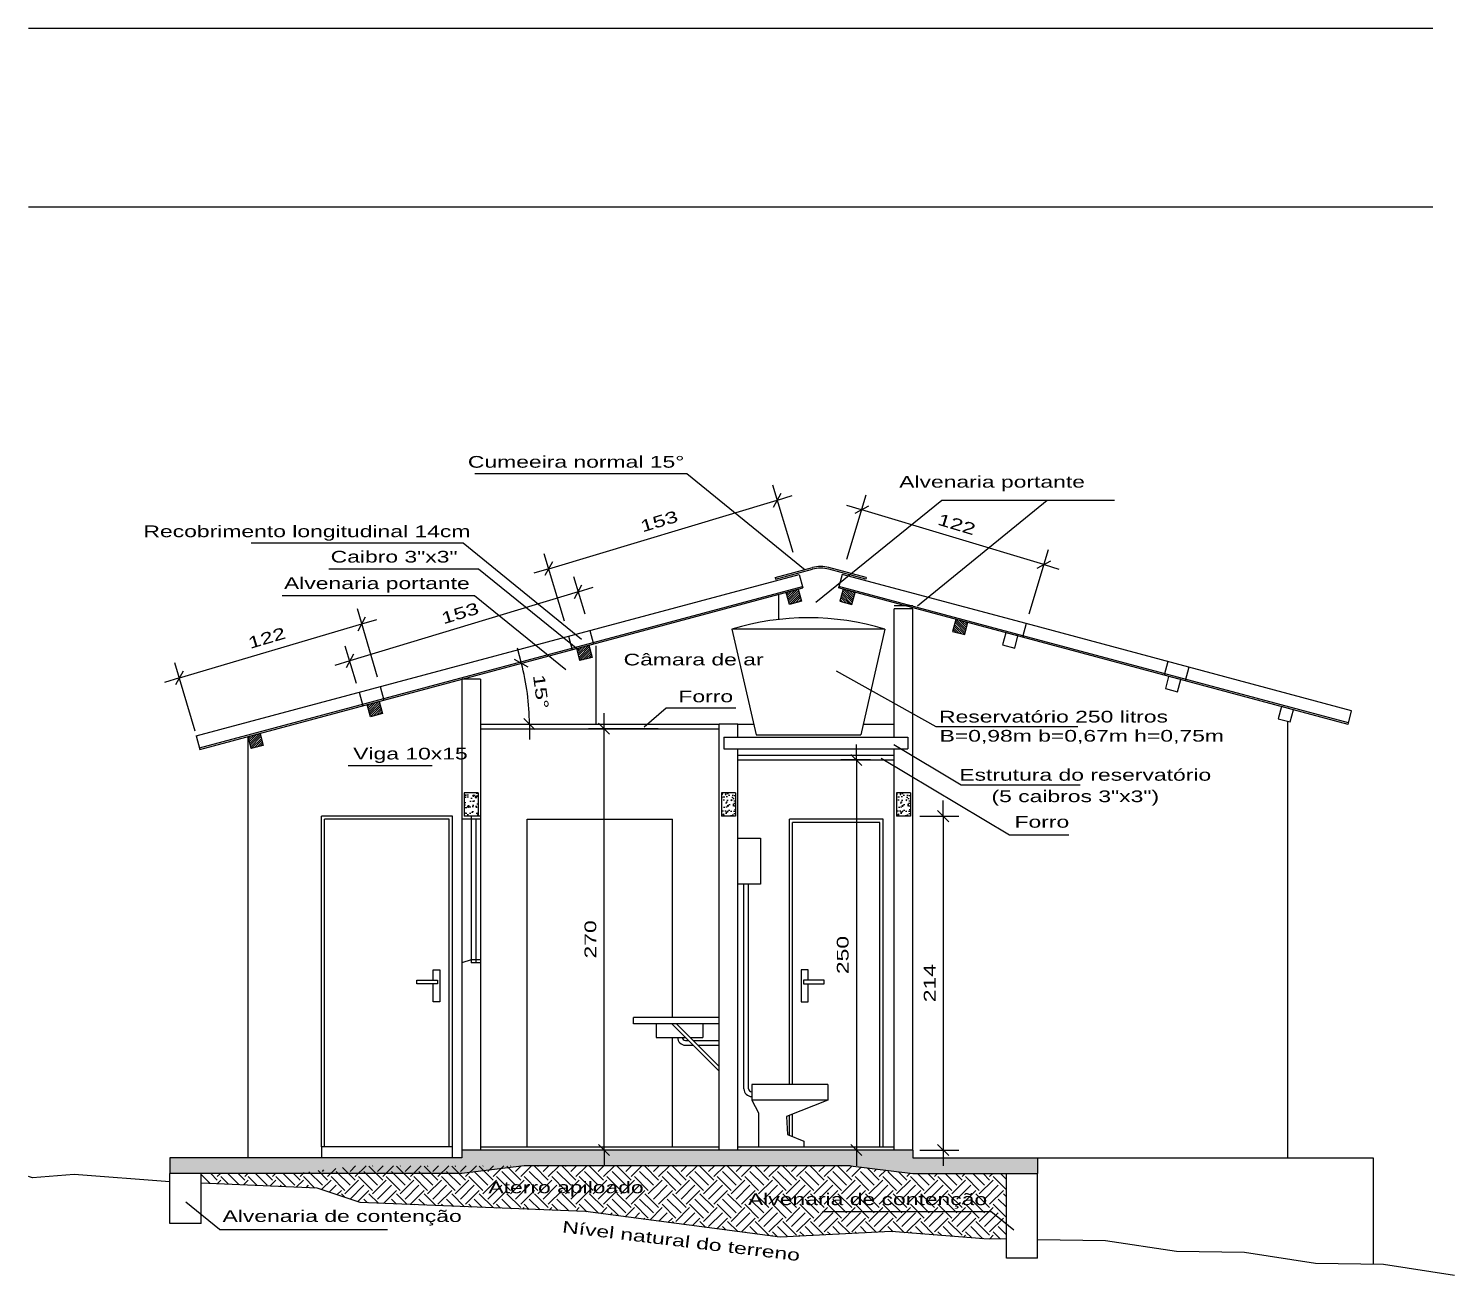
# Model space of a CAD drawing. Header units: millimetres. Extents: x 379 to 8329, y 269 to 4802.
# Drawn here: x 2608 to 3522, y 2568 to 3367 of the extents above; entities that cross this region are included whole.
import ezdxf

# ---------------------------------------------------------------- set-up
doc = ezdxf.new("R2010")
doc.units = ezdxf.units.MM
doc.header["$LTSCALE"] = 20
doc.header["$MEASUREMENT"] = 0
doc.layers.add('1', color=7, linetype='Continuous')
doc.layers.add('Cotas', color=7, linetype='Continuous')
doc.styles.add('REGUA100', font='arial.ttf', dxfattribs={"width": 1.4})
doc.dimstyles.new('ISO-25', dxfattribs={"dimscale": 5, "dimtxt": 1.5, "dimasz": 0.01, "dimexe": 2, "dimexo": 3, "dimgap": 0.98, "dimtad": 1, "dimrnd": 0.5, "dimtxsty": 'REGUA100', "dimblk1": 'COTATR', "dimblk2": 'COTATR', "dimsah": 1, "dimcen": 4, "dimdle": 4, "dimclrd": 1, "dimclre": 1, "dimclrt": 2, "dimaunit": 1, "dimadec": 0, "dimazin": 0, "dimtfac": 1, "dimtofl": 0, "dimtmove": 2, "dimatfit": 3, "dimldrblk": 'COTATR', "dimfxl": 1, "dimarcsym": 0})

# ---------------------------------------------------------------- blocks, each defined once
blk = doc.blocks.new('COTATR')
at = {"color": 6}
blk.add_line((-71, -71), (71, 71), dxfattribs=at)
at = {"color": 0, "linetype": 'ByBlock'}
blk.add_line((0, 0), (200, 0), dxfattribs=at)
blk = doc.blocks.new('*D6')
at = {"layer": '1', "color": 1, "lineweight": -2, "transparency": 16777216}
for p, q in [((3147.63, 2898.81), (3128.51, 2898.81)), ((3138.51, 2898.76), (3138.51, 2648.86)), ((3147.63, 2648.81), (3128.51, 2648.81))]:
    blk.add_line(p, q, dxfattribs=at)
at = {"layer": 'DEFPOINTS', "color": 0, "transparency": 16777216}
for p in [(3162.63, 2898.81), (3138.51, 2648.81), (3162.63, 2648.81)]:
    blk.add_point(p, dxfattribs=at)
at = {"layer": '1', "color": 1, "lineweight": -2, "transparency": 16777216, "xscale": 0.05, "yscale": 0.05, "zscale": 0.05}
for p, rotation in [((3138.51, 2898.81), 90), ((3138.51, 2648.81), 270)]:
    blk.add_blockref('COTATR', p, dxfattribs=dict(at, rotation=rotation))
at = {"layer": '1', "color": 2, "transparency": 16777216, "insert": (3129.78, 2773.81), "char_height": 7.5, "attachment_point": 5, "rotation": 90, "style": 'REGUA100'}
blk.add_mtext('250', dxfattribs=at)
blk = doc.blocks.new('*D7')
at = {"layer": '1', "color": 1, "lineweight": -2, "transparency": 16777216}
for p, q in [((3011.38, 2918.81), (2966.82, 2918.81)), ((2976.82, 2648.91), (2976.82, 2918.76)), ((3011.38, 2648.86), (2966.82, 2648.86))]:
    blk.add_line(p, q, dxfattribs=at)
at = {"layer": 'DEFPOINTS', "color": 0, "transparency": 16777216}
for p in [(2976.82, 2918.81), (3026.38, 2918.81), (3026.38, 2648.86)]:
    blk.add_point(p, dxfattribs=at)
at = {"layer": '1', "color": 1, "lineweight": -2, "transparency": 16777216, "xscale": 0.05, "yscale": 0.05, "zscale": 0.05}
for p, rotation in [((2976.82, 2918.81), 90), ((2976.82, 2648.86), 270)]:
    blk.add_blockref('COTATR', p, dxfattribs=dict(at, rotation=rotation))
at = {"layer": '1', "color": 2, "transparency": 16777216, "insert": (2968.09, 2783.84), "char_height": 7.5, "attachment_point": 5, "rotation": 90, "style": 'REGUA100'}
blk.add_mtext('270', dxfattribs=at)
blk = doc.blocks.new('*D70')
at = {"layer": '1', "color": 1, "lineweight": -2, "transparency": 16777216}
for p, q in [((3179.16, 2862.81), (3204.13, 2862.81)), ((3194.13, 2862.76), (3194.13, 2648.86)), ((3179.16, 2648.81), (3204.13, 2648.81))]:
    blk.add_line(p, q, dxfattribs=at)
at = {"layer": 'DEFPOINTS', "color": 0, "transparency": 16777216}
for p in [(3164.16, 2862.81), (3164.16, 2648.81), (3194.13, 2648.81)]:
    blk.add_point(p, dxfattribs=at)
at = {"layer": '1', "color": 1, "lineweight": -2, "transparency": 16777216, "xscale": 0.05, "yscale": 0.05, "zscale": 0.05}
for p, rotation in [((3194.13, 2862.81), 90), ((3194.13, 2648.81), 270)]:
    blk.add_blockref('COTATR', p, dxfattribs=dict(at, rotation=rotation))
at = {"layer": '1', "color": 2, "transparency": 16777216, "insert": (3185.46, 2755.81), "char_height": 7.5, "attachment_point": 5, "rotation": 90, "style": 'REGUA100'}
blk.add_mtext('214', dxfattribs=at)
blk = doc.blocks.new('*D132')
at = {"layer": '1', "color": 1, "lineweight": -2, "transparency": 16777216}
for p, q in [((3097.91, 3031.81), (3084.99, 3074.87)), ((2941.36, 3021.34), (3087.81, 3065.28)), ((2951.36, 2987.84), (2938.44, 3030.91))]:
    blk.add_line(p, q, dxfattribs=at)
at = {"layer": 'DEFPOINTS', "color": 0, "transparency": 16777216}
for p in [(3087.86, 3065.29), (3102.22, 3017.44), (2955.67, 2973.47)]:
    blk.add_point(p, dxfattribs=at)
at = {"layer": '1', "color": 1, "lineweight": -2, "transparency": 16777216, "xscale": 0.05, "yscale": 0.05, "zscale": 0.05}
for p, rotation in [((3087.86, 3065.29), 16.69924423398736), ((2941.32, 3021.33), 196.6992442339874)]:
    blk.add_blockref('COTATR', p, dxfattribs=dict(at, rotation=rotation))
at = {"layer": '1', "color": 2, "transparency": 16777216, "insert": (3012.08, 3051.68), "char_height": 7.5, "attachment_point": 5, "rotation": 16.69924, "style": 'REGUA100'}
blk.add_mtext('153', dxfattribs=at)
blk = doc.blocks.new('*D131')
at = {"layer": '1', "color": 1, "lineweight": -2, "transparency": 16777216}
for p, q in [((2964.6, 2992.27), (2957.35, 3016.2)), ((2960.2, 3006.61), (2813.88, 2962.26)), ((2818.18, 2947.89), (2810.93, 2971.81))]:
    blk.add_line(p, q, dxfattribs=at)
at = {"layer": 'DEFPOINTS', "color": 0, "transparency": 16777216}
for p in [(2968.96, 2977.92), (2813.83, 2962.24), (2822.53, 2933.53)]:
    blk.add_point(p, dxfattribs=at)
at = {"layer": '1', "color": 1, "lineweight": -2, "transparency": 16777216, "xscale": 0.05, "yscale": 0.05, "zscale": 0.05}
for p, rotation in [((2960.25, 3006.63), 16.86408773062293), ((2813.83, 2962.24), 196.8640877306229)]:
    blk.add_blockref('COTATR', p, dxfattribs=dict(at, rotation=rotation))
at = {"layer": '1', "color": 2, "transparency": 16777216, "insert": (2884.51, 2992.79), "char_height": 7.5, "attachment_point": 5, "rotation": 16.86409, "style": 'REGUA100'}
blk.add_mtext('153', dxfattribs=at)
blk = doc.blocks.new('*D130')
at = {"layer": '1', "color": 1, "lineweight": -2, "transparency": 16777216}
for p, q in [((2831.69, 2951.94), (2818.76, 2995.59)), ((2704.67, 2951.38), (2821.55, 2985.99)), ((2714.7, 2917.3), (2701.78, 2960.95))]:
    blk.add_line(p, q, dxfattribs=at)
at = {"layer": 'DEFPOINTS', "color": 0, "transparency": 16777216}
for p in [(2821.6, 2986), (2835.94, 2937.55), (2718.96, 2902.92)]:
    blk.add_point(p, dxfattribs=at)
at = {"layer": '1', "color": 1, "lineweight": -2, "transparency": 16777216, "xscale": 0.05, "yscale": 0.05, "zscale": 0.05}
for p, rotation in [((2821.6, 2986), 16.49251460178693), ((2704.62, 2951.36), 196.492514601787)]:
    blk.add_blockref('COTATR', p, dxfattribs=dict(at, rotation=rotation))
at = {"layer": '1', "color": 2, "transparency": 16777216, "insert": (2760.65, 2976.99), "char_height": 7.5, "attachment_point": 5, "rotation": 16.49251, "style": 'REGUA100'}
blk.add_mtext('122', dxfattribs=at)
blk = doc.blocks.new('*D129')
at = {"layer": '1', "color": 1, "lineweight": -2, "transparency": 16777216}
blk.add_arc((2778.63, 2921.81), 150.33, 0.01906, 14.98094, dxfattribs=at)
at = {"layer": 'DEFPOINTS', "color": 0, "transparency": 16777216}
for p in [(3104.19, 3009.04), (2928.39, 2934.91), (2790.63, 2921.81), (3053.63, 2921.81), (2717.82, 2905.52)]:
    blk.add_point(p, dxfattribs=at)
at = {"layer": '1', "color": 1, "lineweight": -2, "transparency": 16777216, "xscale": 0.05, "yscale": 0.05, "zscale": 0.05}
for p, rotation in [((2923.84, 2960.72), 104.990471543452), ((2928.96, 2921.81), 270.0095284565488)]:
    blk.add_blockref('COTATR', p, dxfattribs=dict(at, rotation=rotation))
at = {"layer": '1', "color": 2, "transparency": 16777216, "insert": (2936.33, 2942.57), "char_height": 7.5, "attachment_point": 5, "rotation": 277.5, "style": 'REGUA100'}
blk.add_mtext('15°', dxfattribs=at)
blk = doc.blocks.new('*D133')
at = {"layer": '1', "color": 1, "lineweight": -2, "transparency": 16777216}
for p, q in [((3132.4, 3027.46), (3144.75, 3068.61)), ((3258.68, 3023.99), (3141.93, 3059.02)), ((3249.26, 2992.4), (3261.61, 3033.56))]:
    blk.add_line(p, q, dxfattribs=at)
at = {"layer": 'DEFPOINTS', "color": 0, "transparency": 16777216}
for p in [(3141.88, 3059.04), (3128.09, 3013.09), (3244.95, 2978.03)]:
    blk.add_point(p, dxfattribs=at)
at = {"layer": '1', "color": 1, "lineweight": -2, "transparency": 16777216, "xscale": 0.05, "yscale": 0.05, "zscale": 0.05}
for p, rotation in [((3141.88, 3059.04), 163.3007557660096), ((3258.73, 3023.98), 343.3007557660096)]:
    blk.add_blockref('COTATR', p, dxfattribs=dict(at, rotation=rotation))
at = {"layer": '1', "color": 2, "transparency": 16777216, "insert": (3202.8, 3049.81), "char_height": 7.5, "attachment_point": 5, "rotation": 343.30076, "style": 'REGUA100'}
blk.add_mtext('122', dxfattribs=at)

msp = doc.modelspace()

# ---------------------------------------------------------------- hatches: boundary and pattern name
at = {"layer": '1'}
h = msp.add_hatch(dxfattribs=at)
h.set_pattern_fill('ANSI31', color=1, scale=8, style=0)
h.set_pattern_definition([(45, (-2020.2947, -202.5497), (-0.70710678, 0.70710678), [])])
h.paths.add_polyline_path([(3093.566, 3006.197), (3095.636, 2998.47), (3103.364, 3000.54), (3101.293, 3008.268)])
h = msp.add_hatch(dxfattribs=at)
h.set_pattern_fill('ANSI31', color=1, scale=8, style=0)
h.set_pattern_definition([(135, (8251.5533, -202.5497), (0.70710678, 0.70710678), [])])
h.paths.add_polyline_path([(3137.693, 3006.197), (3129.965, 3008.268), (3127.895, 3000.54), (3135.622, 2998.47)])
h = msp.add_hatch(dxfattribs=at)
h.set_pattern_fill('ANSI31', color=1, scale=8, style=0)
h.set_pattern_definition([(135, (8323.8497, -221.9214), (0.70710678, 0.70710678), [])])
h.paths.add_polyline_path([(3209.989, 2986.825), (3202.262, 2988.896), (3200.191, 2981.168), (3207.919, 2979.098)])
h = msp.add_hatch(dxfattribs=at)
h.set_pattern_fill('ANSI31', color=1, scale=8, style=0)
h.set_pattern_definition([(45, (-2154.5584, -238.5255), (-0.70710678, 0.70710678), [])])
h.paths.add_polyline_path([(2959.302, 2970.221), (2961.373, 2962.494), (2969.1, 2964.564), (2967.029, 2972.292)])
h = msp.add_hatch(dxfattribs=at)
h.set_pattern_fill('ANSI31', color=1, scale=8, style=0)
h.set_pattern_definition([(45, (-2288.8221, -274.5014), (-0.70710678, 0.70710678), [])])
h.paths.add_polyline_path([(2825.038, 2934.245), (2827.109, 2926.518), (2834.836, 2928.589), (2832.766, 2936.316)])
h = msp.add_hatch(dxfattribs=at)
h.set_pattern_fill('ANSI31', color=1, scale=8, style=0)
h.set_pattern_definition([(45, (-2365.2311, -294.9751), (-0.70710678, 0.70710678), [])])
h.paths.add_polyline_path([(2748.629, 2913.772), (2750.7, 2906.044), (2758.427, 2908.115), (2756.357, 2915.842)])
h = msp.add_hatch(dxfattribs=at)
h.set_pattern_fill('AR-CONC', color=256, style=0)
h.set_pattern_definition([(50, (-2353.751, 418.9397), (7.172602, -0.6275213), [0.75, -8.25]), (355, (-2353.751, 418.94), (-1.387513, 7.521921), [0.6, -6.6]), (100.4514, (-2353.1535, 418.8874), (5.785094, 6.8943954), [0.637402, -7.011421]), (46.1842, (-2353.751, 420.94), (10.67241, -1.65519), [1.125, -12.375]), (96.6356, (-2352.862, 420.802), (9.346627, 9.741179), [0.956103, -10.51713]), (351.1842, (-2353.751, 420.94), (9.34662, 9.741186), [0.9, -9.9]), (21, (-2352.751, 420.4397), (5.9690705, -4.026189), [0.75, -8.25]), (326, (-2352.751, 420.44), (2.433153, 7.2515), [0.6, -6.6]), (71.4514, (-2352.254, 420.104), (8.402226, 3.225305), [0.637402, -7.011421]), (37.5, (-2353.7513, 418.9397), (0.1215986, 3.3289385), [0, -6.52, 0, -6.7, 0, -6.625]), (7.5, (-2353.7513, 418.9397), (2.6306954, 3.9441171), [0, -3.82, 0, -6.37, 0, -2.525]), (327.5, (-2355.9813, 418.9397), (5.3382244, -0.2255487), [0, -2.5, 0, -7.8, 0, -10.35]), (317.5, (-2356.9813, 418.9397), (5.8318617, 1.00105), [0, -3.25, 0, -5.18, 0, -7.35])])
h.paths.add_polyline_path([(2896.129, 2877.81), (2887.129, 2877.81), (2887.129, 2862.81), (2896.129, 2862.81)])
h = msp.add_hatch(dxfattribs=at)
h.set_pattern_fill('AR-CONC', color=256, style=0)
h.set_pattern_definition([(50, (-2772.751, 418.9397), (7.172602, -0.6275213), [0.75, -8.25]), (355, (-2772.751, 418.94), (-1.387513, 7.521921), [0.6, -6.6]), (100.4514, (-2772.1535, 418.8874), (5.785094, 6.8943954), [0.637402, -7.011421]), (46.1842, (-2772.751, 420.94), (10.67241, -1.65519), [1.125, -12.375]), (96.6356, (-2771.862, 420.802), (9.346627, 9.741179), [0.956103, -10.51713]), (351.1842, (-2772.751, 420.94), (9.34662, 9.741186), [0.9, -9.9]), (21, (-2771.751, 420.4397), (5.9690705, -4.026189), [0.75, -8.25]), (326, (-2771.751, 420.44), (2.433153, 7.2515005), [0.6, -6.6]), (71.4514, (-2771.254, 420.104), (8.402226, 3.225305), [0.637402, -7.011421]), (37.5, (-2772.7513, 418.9397), (0.1215986, 3.3289385), [0, -6.52, 0, -6.7, 0, -6.625]), (7.5, (-2772.7513, 418.9397), (2.6306954, 3.9441171), [0, -3.82, 0, -6.37, 0, -2.525]), (327.5, (-2774.9813, 418.9397), (5.3382244, -0.2255487), [0, -2.5, 0, -7.8, 0, -10.35]), (317.5, (-2775.9813, 418.9397), (5.8318617, 1.0010498), [0, -3.25, 0, -5.18, 0, -7.35])])
h.paths.add_polyline_path([(3052.129, 2862.81), (3061.129, 2862.81), (3061.129, 2877.81), (3052.129, 2877.81)])
h = msp.add_hatch(dxfattribs=at)
h.set_pattern_fill('AR-CONC', color=256, style=0)
h.set_pattern_definition([(50, (-2660.751, 418.9397), (7.172602, -0.6275213), [0.75, -8.25]), (355, (-2660.751, 418.94), (-1.387513, 7.521921), [0.6, -6.6]), (100.4514, (-2660.1535, 418.8874), (5.785094, 6.8943954), [0.637402, -7.011421]), (46.1842, (-2660.751, 420.94), (10.67241, -1.65519), [1.125, -12.375]), (96.6356, (-2659.862, 420.802), (9.346627, 9.741179), [0.956103, -10.51713]), (351.1842, (-2660.751, 420.94), (9.34662, 9.741186), [0.9, -9.9]), (21, (-2659.751, 420.4397), (5.9690705, -4.026189), [0.75, -8.25]), (326, (-2659.751, 420.44), (2.433153, 7.2515005), [0.6, -6.6]), (71.4514, (-2659.254, 420.104), (8.402226, 3.225305), [0.637402, -7.011421]), (37.5, (-2660.7513, 418.9397), (0.1215986, 3.3289385), [0, -6.52, 0, -6.7, 0, -6.625]), (7.5, (-2660.7513, 418.9397), (2.6306954, 3.9441171), [0, -3.82, 0, -6.37, 0, -2.525]), (327.5, (-2662.9813, 418.9397), (5.3382244, -0.2255487), [0, -2.5, 0, -7.8, 0, -10.35]), (317.5, (-2663.9813, 418.9397), (5.8318617, 1.0010498), [0, -3.25, 0, -5.18, 0, -7.35])])
h.paths.add_polyline_path([(3164.129, 2862.81), (3173.129, 2862.81), (3173.129, 2877.81), (3164.129, 2877.81)])
h = msp.add_hatch(dxfattribs=at)
h.set_pattern_fill('AR-CONC', color=256, scale=1.5, style=0)
h.set_pattern_definition([(50, (-2291.822, 306.709), (10.758903, -0.941282), [1.125, -12.375]), (355, (-2291.822, 306.709), (-2.08127, 11.282882), [0.9, -9.9]), (100.4514, (-2290.926, 306.63), (8.67764, 10.341593), [0.956103, -10.517132]), (46.1842, (-2291.822, 309.709), (16.008616, -2.482785), [1.6875, -18.5625]), (96.6356, (-2290.488, 309.502), (14.01994, 14.61177), [1.434154, -15.775695]), (351.1842, (-2291.822, 309.709), (14.01993, 14.61178), [1.35, -14.85]), (21, (-2290.322, 308.959), (8.953606, -6.039283), [1.125, -12.375]), (326, (-2290.322, 308.959), (3.64973, 10.87725), [0.9, -9.9]), (71.4514, (-2289.576, 308.455), (12.60334, 4.837957), [0.956103, -10.517132]), (37.5, (-2291.822, 306.7086), (0.1823978, 4.9934078), [0, -9.78, 0, -10.05, 0, -9.9375]), (7.5, (-2291.822, 306.7086), (3.946043, 5.9161757), [0, -5.73, 0, -9.555, 0, -3.7875]), (327.5, (-2295.167, 306.7086), (8.0073365, -0.338323), [0, -3.75, 0, -11.7, 0, -15.525]), (317.5, (-2296.667, 306.7086), (8.7477925, 1.501575), [0, -4.875, 0, -7.77, 0, -11.025])])
h.paths.add_polyline_path([(2885.629, 2648.81), (2885.629, 2643.81), (2698.629, 2643.81), (2698.629, 2633.81), (2885.629, 2633.81), (2925.629, 2638.81), (3134.629, 2638.81), (3174.629, 2633.81), (3254.629, 2633.81), (3254.629, 2643.81), (3174.629, 2643.81), (3174.629, 2648.81)])
h = msp.add_hatch(dxfattribs=at)
h.set_pattern_fill('EARTH', color=1, scale=50, angle=45, style=0)
h.set_pattern_definition([(45, (1137.919, 581.21), (2e-15, 17.67767), [12.5, -12.5]), (45, (1134.604, 584.525), (2e-15, 17.67767), [12.5, -12.5]), (45, (1131.29, 587.839), (2e-15, 17.67767), [12.5, -12.5]), (135, (1131.29, 590.049), (-17.67767, 2e-15), [12.5, -12.5]), (135, (1134.604, 593.363), (-17.67767, 2e-15), [12.5, -12.5]), (135, (1137.919, 596.678), (-17.67767, 2e-15), [12.5, -12.5])])
h.paths.add_polyline_path([(2818.629, 2638.81), (2778.629, 2633.81), (2718.629, 2633.81), (2718.629, 2627.705), (2792.865, 2624.442), (2820.41, 2615.2), (2964.921, 2609.378), (3089.62, 2593.076), (3160.71, 2596.569), (3220.146, 2591.911), (3234.629, 2591.696), (3234.629, 2633.81), (3174.629, 2633.81), (3134.629, 2638.81)])
h.paths.add_polyline_path([(2900.282, 2616.729), (3004.58, 2616.729), (3004.58, 2631.102), (2900.282, 2631.102)], flags=24)
h.paths.add_polyline_path([(3066.614, 2609.125), (3224.722, 2609.125), (3224.722, 2623.452), (3066.614, 2623.452)], flags=24)

# ---------------------------------------------------------------- linework, layer by layer
at = {"layer": '1', "color": 1}
for p, q in [((3507.971, 3367.477), (2607.971, 3367.477)), ((3507.971, 3253.046), (2607.971, 3253.046)), ((3455.88, 2930.257), (3247.24, 2986.161)), ((3453.551, 2921.563), (3244.911, 2977.468)), ((3453.809, 2922.529), (3245.169, 2978.434)), ((3338.037, 2961.832), (3335.708, 2953.139)), ((3351.56, 2958.209), (3349.231, 2949.516)), ((3453.551, 2921.563), (3455.88, 2930.257)), ((3062.629, 2921.81), (3072.687, 2921.81)), ((3142.856, 2921.81), (3162.629, 2921.81)), ((3414.679, 2923.625), (3414.679, 2643.81)), ((2960.48, 2860.81), (2960.48, 2860.81)), ((3254.629, 2643.81), (3469.679, 2643.81)), ((3469.679, 2643.81), (3469.679, 2633.81)), ((3469.679, 2633.81), (3469.679, 2575.573))]:
    msp.add_line(p, q, dxfattribs=at)
at = {"layer": '1', "color": 0}
for p, q in [((3029.928, 3082.142), (2894.01, 3082.142)), ((3105.633, 3020.51), (3029.928, 3082.142)), ((3112.565, 3000.001), (3193.239, 3065.259)), ((3177.661, 2997.646), (3260.712, 3065.259)), ((3193.239, 3065.259), (3303.916, 3065.259)), ((2886.541, 3037.633), (2750.623, 3037.633)), ((2962.246, 2976), (2886.541, 3037.633)), ((2896.419, 3020.961), (2800.36, 3020.961)), ((2961.005, 2968.717), (2896.419, 3020.961)), ((2893.695, 3003.934), (2770.456, 3003.934)), ((2952.323, 2956.509), (2893.695, 3003.934)), ((3125.443, 2956.018), (3189.39, 2920.236)), ((3002.455, 2919.928), (3016.535, 2932.177)), ((3016.535, 2932.177), (3061.273, 2932.177)), ((3189.39, 2920.236), (3280.476, 2920.236)), ((3162.537, 2908.735), (3205.745, 2882.936)), ((3154.344, 2900.012), (3236.617, 2850.888)), ((2812.722, 2895.264), (2866.629, 2895.264)), ((3205.745, 2882.936), (3281.879, 2882.936)), ((3236.617, 2850.888), (3274.685, 2850.888)), ((3104.81, 2654.586), (3104.81, 2650.81)), ((2730.274, 2597.903), (2708.759, 2615.418)), ((3116.715, 2609.575), (3224.556, 2609.575)), ((3239.338, 2597.541), (3224.556, 2609.575)), ((2730.274, 2597.903), (2838.115, 2597.903))]:
    msp.add_line(p, q, dxfattribs=at)
at = {"layer": '1'}
for p, q in [((2715.491, 2914.21), (3101.861, 3017.737)), ((3086.393, 3015.663), (3110.453, 3022.11)), ((3086.393, 3015.663), (3086.651, 3014.697)), ((3086.651, 3014.697), (3110.453, 3021.075)), ((3101.861, 3017.737), (3104.191, 3009.044)), ((3144.866, 3015.663), (3120.806, 3022.11)), ((3144.607, 3014.697), (3120.806, 3021.075)), ((3129.397, 3017.737), (3127.068, 3009.044)), ((3247.24, 2986.161), (3129.397, 3017.737)), ((3144.866, 3015.663), (3144.607, 3014.697)), ((2717.562, 2906.482), (3103.932, 3010.01)), ((2717.821, 2905.516), (3104.191, 3009.044)), ((3244.911, 2977.468), (3127.068, 3009.044)), ((3245.169, 2978.434), (3127.327, 3010.01)), ((2967.598, 2981.762), (2969.927, 2973.068)), ((3247.24, 2986.161), (3244.911, 2977.468)), ((2954.075, 2978.138), (2956.404, 2969.445)), ((2833.334, 2945.786), (2835.663, 2937.092)), ((2819.811, 2942.162), (2822.14, 2933.469)), ((2715.491, 2914.21), (2717.821, 2905.516)), ((2748.629, 2643.81), (2748.629, 2913.772)), ((3050.629, 2910.81), (3050.629, 2911.81)), ((3050.629, 2907.81), (3050.629, 2909.81)), ((3053.629, 2913.39), (3053.629, 2905.89)), ((3171.527, 2913.39), (3171.527, 2905.89)), ((3171.527, 2910.89), (3171.527, 2910.89)), ((2891.629, 2860.81), (2891.629, 2770.81)), ((2894.629, 2860.81), (2894.629, 2768.81)), ((2927.629, 2860.81), (3020.629, 2860.81)), ((2867.183, 2764.362), (2871.549, 2764.362)), ((2867.183, 2757.731), (2867.183, 2764.362)), ((2871.549, 2764.362), (2871.549, 2743.77)), ((3107.544, 2764.362), (3103.178, 2764.362)), ((3103.178, 2764.362), (3103.178, 2743.77)), ((3107.544, 2757.731), (3107.544, 2764.362)), ((2856.878, 2757.731), (2870.152, 2757.731)), ((2856.878, 2755.462), (2856.878, 2757.731)), ((2870.152, 2755.462), (2856.878, 2755.462)), ((2867.183, 2743.77), (2867.183, 2755.462)), ((2870.152, 2757.731), (2870.152, 2755.462)), ((3104.575, 2757.731), (3104.575, 2755.462)), ((3117.849, 2757.731), (3104.575, 2757.731)), ((3104.575, 2755.462), (3117.849, 2755.462)), ((3107.544, 2743.77), (3107.544, 2755.462)), ((3117.849, 2755.462), (3117.849, 2757.731)), ((2871.549, 2743.77), (2867.183, 2743.77)), ((3103.178, 2743.77), (3107.544, 2743.77)), ((2995.629, 2729.81), (2995.629, 2733.81)), ((3010.113, 2729.81), (3010.113, 2721.021)), ((3040.113, 2729.81), (3040.113, 2721.021)), ((3010.113, 2721.021), (3029.09, 2721.021)), ((3031.919, 2721.021), (3040.113, 2721.021)), ((2795.629, 2650.81), (2795.629, 2643.81))]:
    msp.add_line(p, q, dxfattribs=at)
at = {"layer": '1', "color": 4}
for p, q in [((3162.629, 2913.39), (3162.629, 2995.64)), ((3174.629, 2648.81), (3174.629, 2995.64)), ((2885.629, 2950.481), (2885.629, 2860.81)), ((2897.629, 2950.481), (2897.629, 2862.959)), ((3050.629, 2648.81), (3050.629, 2921.81)), ((3062.629, 2913.39), (3062.629, 2921.81)), ((3050.629, 2907.81), (3050.629, 2909.81)), ((3062.629, 2648.81), (3062.629, 2905.89)), ((3162.629, 2648.81), (3162.629, 2905.89)), ((2887.129, 2877.81), (2887.129, 2862.81)), ((2896.129, 2877.81), (2896.129, 2862.81)), ((3052.129, 2877.81), (3052.129, 2862.81)), ((3061.129, 2877.81), (3061.129, 2862.81)), ((3164.129, 2877.81), (3164.129, 2862.81)), ((3173.129, 2877.81), (3173.129, 2862.81)), ((2891.629, 2862.81), (2891.629, 2860.81)), ((2891.629, 2770.81), (2891.629, 2768.81)), ((2885.629, 2768.81), (2885.629, 2648.81)), ((2897.629, 2768.81), (2897.629, 2648.81)), ((3174.629, 2648.81), (3174.629, 2650.81)), ((2698.629, 2601.719), (2698.629, 2633.81)), ((2718.629, 2601.719), (2718.629, 2633.81)), ((3234.629, 2579.495), (3234.629, 2633.81)), ((3254.629, 2579.495), (3254.629, 2633.81)), ((2718.629, 2601.719), (2698.629, 2601.719)), ((3254.629, 2579.495), (3234.629, 2579.495))]:
    msp.add_line(p, q, dxfattribs=at)
at = {"layer": '1', "color": 2}
for p, q in [((2897.629, 2650.81), (3050.629, 2650.81)), ((3062.629, 2650.81), (3162.629, 2650.81))]:
    msp.add_line(p, q, dxfattribs=at)
at = {"layer": '1', "color": 3}
for p, q in [((2698.629, 2643.81), (2698.629, 2633.81)), ((2885.629, 2648.81), (2885.629, 2643.81)), ((3174.629, 2648.81), (3174.629, 2643.81)), ((3254.629, 2643.81), (3254.629, 2633.81)), ((2925.629, 2638.81), (2885.629, 2633.81)), ((3134.629, 2638.81), (3174.629, 2633.81))]:
    msp.add_line(p, q, dxfattribs=at)
at = {"layer": '1'}
for points in [[(3095.636, 2998.47), (3093.566, 3006.197), (3101.293, 3008.268), (3103.364, 3000.54)], [(3135.622, 2998.47), (3137.693, 3006.197), (3129.965, 3008.268), (3127.895, 3000.54)], [(3207.919, 2979.098), (3209.989, 2986.825), (3202.262, 2988.896), (3200.191, 2981.168)], [(2961.373, 2962.494), (2959.302, 2970.221), (2967.029, 2972.292), (2969.1, 2964.564)], [(2827.109, 2926.518), (2825.038, 2934.245), (2832.766, 2936.316), (2834.836, 2928.589)], [(2750.7, 2906.044), (2748.629, 2913.772), (2756.357, 2915.842), (2758.427, 2908.115)]]:
    msp.add_lwpolyline(points, close=True, dxfattribs=at)
at = {"layer": '1', "color": 1}
for points in [[(3239.942, 2970.517), (3242.013, 2978.245), (3234.285, 2980.315), (3232.215, 2972.588)], [(3344.262, 2942.565), (3346.333, 2950.292), (3338.605, 2952.363), (3336.535, 2944.635)], [(3416.559, 2923.193), (3418.629, 2930.92), (3410.902, 2932.991), (3408.831, 2925.264)]]:
    msp.add_lwpolyline(points, close=True, dxfattribs=at)
at = {"layer": '1', "color": 4}
for points in [[(2698.629, 2628.584), (2637.261, 2633.2), (2610.505, 2631), (2607.971, 2631.83)], [(3234.629, 2591.696), (3220.146, 2591.911), (3160.71, 2596.569), (3089.62, 2593.076), (2964.921, 2609.378), (2820.41, 2615.2), (2792.865, 2624.442), (2718.629, 2627.705)], [(3343.68, 2583.761), (3298.229, 2590.747), (3254.629, 2591.397)], [(3432.73, 2576.124), (3387.279, 2583.11), (3343.68, 2583.761)], [(3521.78, 2568.487), (3476.329, 2575.474), (3432.73, 2576.124)]]:
    msp.add_lwpolyline(points, dxfattribs=at)
at = {"layer": '1'}
for centre in [(3115.629, 3002.791), (3115.629, 3001.756)]:
    msp.add_arc(centre, 20, 75, 105, dxfattribs=at)
at = {"layer": 'Cotas'}
for p, q in [((3088.566, 3004.857), (3088.566, 2988.789)), ((3156.772, 2982.591), (3058.772, 2982.591)), ((3058.772, 2982.591), (3074.272, 2914.889)), ((3156.772, 2982.591), (3141.272, 2914.889)), ((2971.495, 2971.9), (2971.495, 2921.81)), ((2897.629, 2921.81), (3050.629, 2921.81)), ((2897.629, 2918.81), (3050.629, 2918.81)), ((3053.629, 2913.39), (3171.527, 2913.39)), ((3074.272, 2914.889), (3141.272, 2914.889)), ((3053.629, 2905.89), (3171.527, 2905.89)), ((3062.629, 2901.81), (3162.629, 2901.81)), ((3062.629, 2898.81), (3162.629, 2898.81)), ((2795.629, 2650.81), (2795.629, 2862.81)), ((2879.629, 2862.81), (2795.629, 2862.81)), ((2877.629, 2860.81), (2797.629, 2860.81)), ((2797.629, 2650.81), (2797.629, 2860.81)), ((2877.629, 2650.81), (2877.629, 2860.81)), ((2879.629, 2643.81), (2879.629, 2862.81)), ((2885.629, 2860.81), (2885.629, 2768.81)), ((2897.629, 2860.81), (2891.629, 2860.81)), ((2897.629, 2862.81), (2897.629, 2768.81)), ((2927.629, 2650.81), (2927.629, 2860.81)), ((3020.629, 2733.81), (3020.629, 2860.81)), ((3095.629, 2690.81), (3095.629, 2860.81)), ((3155.629, 2860.81), (3095.629, 2860.81)), ((3155.629, 2650.81), (3155.629, 2860.81)), ((3153.629, 2858.81), (3097.629, 2858.81)), ((3097.629, 2690.81), (3097.629, 2858.81)), ((3153.629, 2650.81), (3153.629, 2858.81)), ((3062.629, 2848.738), (3077.127, 2848.738)), ((3077.127, 2848.738), (3077.127, 2819.199)), ((3077.127, 2819.199), (3062.629, 2819.199)), ((3066.427, 2688.121), (3066.427, 2819.199)), ((3069.427, 2688.121), (3069.427, 2819.199)), ((2897.629, 2770.81), (2891.629, 2770.81)), ((3050.629, 2733.81), (2995.629, 2733.81)), ((3050.629, 2729.81), (2995.629, 2729.81)), ((3020.301, 2729.81), (3050.629, 2699.482)), ((3023.129, 2729.81), (3050.629, 2702.31)), ((3020.629, 2650.81), (3020.629, 2721.021)), ((3028.965, 2719.021), (3031.09, 2719.021)), ((3028.965, 2716.021), (3034.09, 2716.021)), ((3033.919, 2719.021), (3050.629, 2719.021)), ((3036.919, 2716.021), (3050.629, 2716.021)), ((3071.427, 2690.81), (3071.427, 2680.81)), ((3120.234, 2690.81), (3071.427, 2690.81)), ((3120.234, 2690.81), (3120.234, 2680.81)), ((3071.427, 2680.81), (3075.687, 2672.709)), ((3120.234, 2680.81), (3071.427, 2680.81)), ((3120.234, 2680.81), (3093.666, 2670.34)), ((3075.687, 2672.709), (3075.687, 2650.81)), ((3093.666, 2670.34), (3094.258, 2658.732)), ((3095.629, 2658.193), (3095.629, 2671.114)), ((3097.629, 2657.407), (3097.629, 2671.902)), ((2879.629, 2650.81), (2795.629, 2650.81)), ((3094.258, 2658.732), (3104.81, 2654.586))]:
    msp.add_line(p, q, dxfattribs=at)
at = {"layer": 'Cotas', "color": 4}
for p, q in [((3174.629, 2997.64), (3162.629, 2997.64)), ((3174.629, 2995.64), (3162.629, 2995.64)), ((2897.629, 2950.481), (2885.629, 2950.481)), ((3062.629, 2921.81), (3050.629, 2921.81)), ((2896.129, 2877.81), (2887.129, 2877.81)), ((3061.129, 2877.81), (3052.129, 2877.81)), ((3173.129, 2877.81), (3164.129, 2877.81)), ((2891.629, 2860.81), (2885.629, 2860.81)), ((2897.629, 2862.81), (2887.129, 2862.81)), ((3061.129, 2862.81), (3052.129, 2862.81)), ((3173.129, 2862.81), (3164.129, 2862.81)), ((2891.629, 2770.81), (2885.629, 2768.81)), ((2897.629, 2768.81), (2891.629, 2768.81))]:
    msp.add_line(p, q, dxfattribs=at)
at = {"layer": 'Cotas', "color": 3}
for p, q in [((2885.629, 2643.81), (2698.629, 2643.81)), ((3174.629, 2648.81), (2885.629, 2648.81)), ((3174.629, 2648.81), (2885.629, 2648.81)), ((3174.629, 2643.81), (3254.629, 2643.81)), ((2885.629, 2633.81), (2698.629, 2633.81)), ((3134.629, 2638.81), (2925.629, 2638.81)), ((3174.629, 2633.81), (3254.629, 2633.81))]:
    msp.add_line(p, q, dxfattribs=at)
at = {"layer": 'Cotas'}
for centre, radius, start, end in [((3107.772, 2821.743), 168.147, 73.057482, 106.942518), ((3028.965, 2721.021), 5, 180, 270), ((3028.965, 2721.021), 2, 180, 270), ((3071.427, 2688.121), 5, 180, 270), ((3071.427, 2688.121), 2, 180, 270)]:
    msp.add_arc(centre, radius, start, end, dxfattribs=at)

# ---------------------------------------------------------------- texts
at = {"layer": '1', "color": 0, "style": 'REGUA100', "width": 1.4}
for s, p in [('Cumeeira normal 15°', (2889.53, 3086.069)), ('Alvenaria portante', (3165.931, 3073.29)), ('Recobrimento longitudinal 14cm', (2681.627, 3041.559)), ('Caibro 3"x3"', (2801.584, 3025.291)), ('Alvenaria portante', (2771.681, 3008.264)), ('Câmara de ar ', (2989.341, 2959.391)), ('Forro', (3024.461, 2935.789)), ('Reservatório 250 litros ', (3191.461, 2922.804)), ('B=0,98m b=0,67m h=0,75m', (3191.811, 2910.536)), ('Viga 10x15', (2816.03, 2899.117)), ('Estrutura do reservatório ', (3204.451, 2885.504)), ('(5 caibros 3"x3")', (3225.075, 2871.773)), ('Forro', (3239.843, 2855.402)), ('Aterro apiloado', (2902.699, 2621.207)), ('Alvenaria de contenção', (3069.024, 2613.564)), ('Alvenaria de contenção', (2732.31, 2602.779))]:
    msp.add_text(s, height=7.5, dxfattribs=at).set_placement(p)
msp.add_text('Nível natural do terreno', height=7.5, rotation=353.094632, dxfattribs=at).set_placement((2949.71, 2596.095))

# ---------------------------------------------------------------- dimensions: what is measured, and where the dimension line sits
at = {"layer": '1'}
for p1, p2, distance, picture, middle in [((2955.672, 2973.473), (3102.22, 3017.438), 49.964, '*D132', (3012.08, 3051.676)), ((3244.949, 2978.033), (3128.094, 3013.09), -47.97, '*D133', (3202.795, 3049.808)), ((2968.955, 2977.918), (2822.534, 2933.532), -30, '*D131', (2884.509, 2992.791)), ((2718.963, 2902.92), (2835.944, 2937.555), 50.523, '*D130', (2760.65, 2976.991))]:
    dim = msp.add_aligned_dim(p1=p1, p2=p2, distance=distance, dimstyle='ISO-25', override={"dimblk": 'COTATR', "dimatfit": 2}, dxfattribs=at)
    dim.commit()
    dim.dimension.update_dxf_attribs({"geometry": picture, "text_midpoint": middle})
dim = msp.add_angular_dim_2l(base=(2928.385, 2934.912), line1=((2790.629, 2921.81), (3053.629, 2921.81)), line2=((2717.821, 2905.516), (3104.191, 3009.044)), dimstyle='ISO-25', override={"dimblk": 'COTATR', "dimatfit": 2}, dxfattribs=at)
dim.commit()
dim.dimension.update_dxf_attribs({"geometry": '*D129', "text_midpoint": (2936.326, 2942.571)})
at = {"layer": '1', "color": 0}
dim = msp.add_aligned_dim(p1=(3026.383, 2648.86), p2=(3026.383, 2918.81), distance=49.562, dimstyle='ISO-25', override={"dimblk": 'COTATR', "dimatfit": 2}, dxfattribs=at)
dim.commit()
dim.dimension.update_dxf_attribs({"geometry": '*D7', "text_midpoint": (2968.091, 2783.835)})
at = {"layer": '1', "color": 1}
for p1, p2, distance, picture, middle in [((3162.629, 2898.81), (3162.629, 2648.81), -24.12, '*D6', (3129.78, 2773.81)), ((3164.16, 2862.81), (3164.16, 2648.81), 29.97, '*D70', (3185.465, 2755.81))]:
    dim = msp.add_aligned_dim(p1=p1, p2=p2, distance=distance, dimstyle='ISO-25', override={"dimblk": 'COTATR', "dimatfit": 2}, dxfattribs=at)
    dim.commit()
    dim.dimension.update_dxf_attribs({"geometry": picture, "text_midpoint": middle})

doc.saveas('drawing.dxf')
